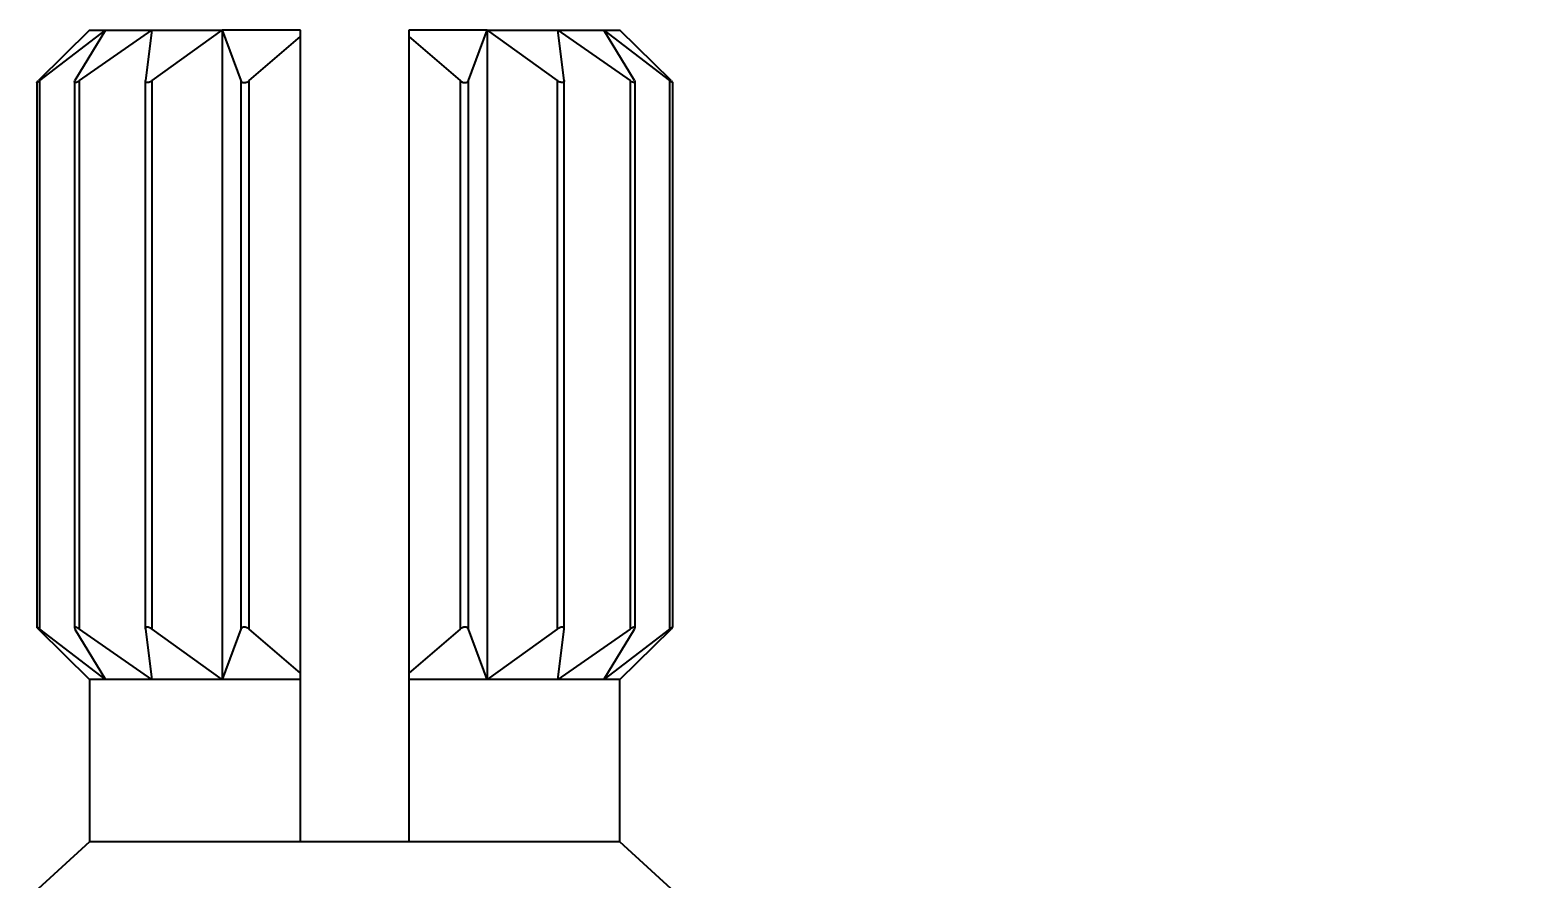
# Model space of a CAD drawing. Header units: millimetres. Extents: x 5 to 292, y 4 to 204.
# Drawn here: x 214.39 to 242.26, y 108.34 to 124.02 of the extents above; entities that cross this region are included whole.
import ezdxf

# ---------------------------------------------------------------- set-up
doc = ezdxf.new("R2010")
doc.units = ezdxf.units.MM
doc.layers.add('LAYER_1', color=179, linetype='Continuous')
doc.styles.add('SLDTEXTSTYLE0', font='TXT', dxfattribs={"width": 0.75})
doc.dimstyles.new('SLDDIMSTYLE2', dxfattribs={"dimtxt": 3.5, "dimasz": 3.302, "dimexe": 0, "dimexo": 0.0625, "dimgap": 0.875, "dimtad": 1, "dimlfac": 0.5, "dimrnd": 1e-09, "dimzin": 12, "dimdsep": 46, "dimtxsty": 'SLDTEXTSTYLE0', "dimsah": 1, "dimcen": 0.09, "dimadec": 0, "dimazin": 3, "dimtfac": 1, "dimtmove": 0, "dimatfit": 0, "dimfxl": 1, "dimfrac": 2, "dimtolj": 1, "dimtzin": 12, "dimarcsym": 0})

# ---------------------------------------------------------------- blocks, each defined once
blk = doc.blocks.new('_D_3')
at = {"layer": 'LAYER_1'}
for p, q in [((255.943, 105.198), (255.943, 111.548)), ((227.39, 105.198), (256.943, 105.198)), ((255.943, 82.223), (255.943, 105.198)), ((238.39, 82.223), (256.943, 82.223)), ((255.943, 82.223), (255.943, 75.873))]:
    blk.add_line(p, q, dxfattribs=at)
for points in [[(255.943, 105.198), (256.451, 108.5), (255.435, 108.5)], [(255.943, 82.223), (255.435, 78.921), (256.451, 78.921)]]:
    blk.add_solid(points, dxfattribs=at)
at = {"layer": 'LAYER_1', "insert": (251.431, 83.517), "char_height": 3.5, "attachment_point": 1, "rotation": 90, "style": 'SLDTEXTSTYLE0'}
blk.add_mtext('11.49mm', dxfattribs=at)

msp = doc.modelspace()

# ---------------------------------------------------------------- linework, layer by layer
at = {"color": 7, "linetype": 'Continuous', "lineweight": 25}
for p, q in [((215.49, 124.023), (214.542, 123.092)), ((214.571, 123.092), (215.786, 124.023)), ((215.786, 124.023), (215.219, 123.092)), ((215.301, 123.092), (216.637, 124.023)), ((215.49, 124.023), (215.786, 124.023)), ((215.786, 124.023), (216.637, 124.023)), ((216.637, 124.023), (216.52, 123.092)), ((216.637, 124.023), (217.94, 124.023)), ((216.645, 123.092), (217.94, 124.023)), ((217.94, 124.023), (218.287, 123.092)), ((219.39, 124.023), (217.94, 124.023)), ((217.94, 124.023), (217.94, 112.023)), ((219.39, 123.904), (219.39, 124.023)), ((221.39, 124.023), (221.39, 123.904)), ((222.84, 124.023), (221.39, 124.023)), ((222.493, 123.092), (222.84, 124.023)), ((222.84, 124.023), (222.84, 112.023)), ((222.84, 124.023), (224.135, 123.092)), ((222.84, 124.023), (224.144, 124.023)), ((224.261, 123.092), (224.144, 124.023)), ((224.144, 124.023), (225.479, 123.092)), ((224.144, 124.023), (224.995, 124.023)), ((225.561, 123.092), (224.995, 124.023)), ((224.995, 124.023), (226.21, 123.092)), ((224.995, 124.023), (225.29, 124.023)), ((226.238, 123.092), (225.29, 124.023)), ((218.441, 123.092), (219.39, 123.904)), ((219.39, 112.141), (219.39, 123.904)), ((221.39, 123.904), (222.339, 123.092)), ((221.39, 123.904), (221.39, 112.141)), ((214.513, 123.055), (214.513, 112.99)), ((214.571, 112.954), (214.571, 123.092)), ((215.21, 123.066), (215.21, 112.98)), ((215.301, 112.954), (215.301, 123.092)), ((216.519, 123.086), (216.519, 112.96)), ((216.645, 112.954), (216.645, 123.092)), ((218.287, 123.092), (218.287, 112.954)), ((218.441, 112.954), (218.441, 123.092)), ((222.339, 123.092), (222.339, 112.954)), ((222.493, 112.954), (222.493, 123.092)), ((224.135, 123.092), (224.135, 112.954)), ((224.261, 112.96), (224.261, 123.086)), ((225.479, 123.092), (225.479, 112.954)), ((225.571, 112.98), (225.571, 123.066)), ((226.21, 123.092), (226.21, 112.954)), ((226.268, 112.99), (226.268, 123.056)), ((214.542, 112.954), (215.49, 112.023)), ((215.786, 112.023), (214.571, 112.954)), ((215.219, 112.954), (215.786, 112.023)), ((216.637, 112.023), (215.301, 112.954)), ((216.52, 112.954), (216.637, 112.023)), ((217.94, 112.023), (216.645, 112.954)), ((218.287, 112.954), (217.94, 112.023)), ((219.39, 112.141), (218.441, 112.954)), ((222.339, 112.954), (221.39, 112.141)), ((222.84, 112.023), (222.493, 112.954)), ((224.135, 112.954), (222.84, 112.023)), ((224.144, 112.023), (224.261, 112.954)), ((225.479, 112.954), (224.144, 112.023)), ((224.995, 112.023), (225.561, 112.954)), ((226.21, 112.954), (224.995, 112.023)), ((225.29, 112.023), (226.238, 112.954)), ((219.39, 112.023), (219.39, 112.141)), ((221.39, 112.141), (221.39, 112.023)), ((215.49, 112.023), (215.49, 109.023)), ((215.786, 112.023), (215.49, 112.023)), ((216.637, 112.023), (215.786, 112.023)), ((217.94, 112.023), (216.637, 112.023)), ((219.39, 112.023), (217.94, 112.023)), ((219.39, 109.023), (219.39, 112.023)), ((222.84, 112.023), (221.39, 112.023)), ((221.39, 112.023), (221.39, 109.023)), ((224.144, 112.023), (222.84, 112.023)), ((224.995, 112.023), (224.144, 112.023)), ((225.29, 112.023), (224.995, 112.023)), ((225.29, 109.023), (225.29, 112.023)), ((215.49, 109.023), (214.39, 108.023)), ((219.39, 109.023), (215.49, 109.023)), ((221.39, 109.023), (219.39, 109.023)), ((225.29, 109.023), (221.39, 109.023)), ((226.39, 108.023), (225.29, 109.023))]:
    msp.add_line(p, q, dxfattribs=at)
for points, knots in [([(214.571, 123.092), (214.561, 123.084), (214.544, 123.071), (214.525, 123.057), (214.514, 123.052), (214.512, 123.055), (214.517, 123.064), (214.528, 123.077), (214.538, 123.088), (214.542, 123.092)], [0, 0, 0, 0, 0.189365, 0.335868, 0.48336, 0.609101, 0.730458, 0.898213, 1, 1, 1, 1]), ([(215.301, 123.092), (215.29, 123.084), (215.271, 123.071), (215.244, 123.057), (215.225, 123.052), (215.213, 123.055), (215.209, 123.064), (215.211, 123.077), (215.217, 123.088), (215.219, 123.092)], [0, 0, 0, 0, 0.189366, 0.3358604, 0.4833605, 0.6090978, 0.7304545, 0.8982109, 1, 1, 1, 1]), ([(216.645, 123.092), (216.634, 123.084), (216.615, 123.071), (216.584, 123.057), (216.558, 123.052), (216.539, 123.055), (216.525, 123.064), (216.519, 123.077), (216.52, 123.088), (216.52, 123.092)], [0, 0, 0, 0, 0.1893651, 0.3358657, 0.4833566, 0.6090998, 0.7304564, 0.8982119, 1, 1, 1, 1]), ([(218.287, 123.092), (218.291, 123.084), (218.298, 123.071), (218.319, 123.057), (218.344, 123.052), (218.372, 123.055), (218.4, 123.064), (218.423, 123.077), (218.436, 123.088), (218.441, 123.092)], [0, 0, 0, 0, 0.189366, 0.335866, 0.483361, 0.609095, 0.730452, 0.898208, 1, 1, 1, 1]), ([(222.339, 123.092), (222.349, 123.084), (222.366, 123.071), (222.397, 123.057), (222.427, 123.052), (222.452, 123.055), (222.473, 123.064), (222.487, 123.077), (222.491, 123.088), (222.493, 123.092)], [0, 0, 0, 0, 0.189362, 0.335853, 0.483365, 0.609105, 0.730457, 0.898212, 1, 1, 1, 1]), ([(224.261, 123.092), (224.261, 123.084), (224.261, 123.071), (224.249, 123.057), (224.23, 123.052), (224.207, 123.055), (224.18, 123.064), (224.156, 123.077), (224.141, 123.088), (224.135, 123.092)], [0, 0, 0, 0, 0.189369, 0.33587, 0.483365, 0.609105, 0.730457, 0.89821, 1, 1, 1, 1]), ([(225.561, 123.092), (225.565, 123.084), (225.572, 123.071), (225.57, 123.057), (225.561, 123.052), (225.545, 123.055), (225.523, 123.064), (225.5, 123.077), (225.485, 123.088), (225.479, 123.092)], [0, 0, 0, 0, 0.189366, 0.335866, 0.483362, 0.609099, 0.730456, 0.89821, 1, 1, 1, 1]), ([(226.238, 123.092), (226.245, 123.084), (226.258, 123.071), (226.268, 123.057), (226.268, 123.052), (226.261, 123.055), (226.246, 123.064), (226.228, 123.077), (226.215, 123.088), (226.21, 123.092)], [0, 0, 0, 0, 0.189365, 0.335864, 0.483358, 0.609099, 0.730459, 0.898216, 1, 1, 1, 1]), ([(214.571, 112.954), (214.561, 112.962), (214.544, 112.975), (214.525, 112.988), (214.514, 112.994), (214.512, 112.991), (214.517, 112.982), (214.528, 112.969), (214.538, 112.958), (214.542, 112.954)], [0, 0, 0, 0, 0.189367, 0.33587, 0.483363, 0.609108, 0.730456, 0.898212, 1, 1, 1, 1]), ([(215.301, 112.954), (215.29, 112.962), (215.271, 112.975), (215.244, 112.988), (215.225, 112.994), (215.213, 112.991), (215.209, 112.982), (215.211, 112.969), (215.217, 112.958), (215.219, 112.954)], [0, 0, 0, 0, 0.1893674, 0.3358628, 0.483364, 0.6091054, 0.7304525, 0.8982101, 1, 1, 1, 1]), ([(216.645, 112.954), (216.634, 112.962), (216.615, 112.975), (216.584, 112.988), (216.558, 112.994), (216.539, 112.991), (216.525, 112.982), (216.519, 112.969), (216.52, 112.958), (216.52, 112.954)], [0, 0, 0, 0, 0.189367, 0.335868, 0.48336, 0.609107, 0.730454, 0.898211, 1, 1, 1, 1]), ([(218.441, 112.954), (218.432, 112.962), (218.415, 112.975), (218.383, 112.988), (218.354, 112.994), (218.329, 112.991), (218.307, 112.982), (218.294, 112.969), (218.289, 112.958), (218.287, 112.954)], [0, 0, 0, 0, 0.1893693, 0.3358679, 0.4833625, 0.609106, 0.7304538, 0.8982099, 1, 1, 1, 1]), ([(222.493, 112.954), (222.489, 112.962), (222.483, 112.975), (222.461, 112.988), (222.436, 112.994), (222.409, 112.991), (222.381, 112.982), (222.357, 112.969), (222.344, 112.958), (222.339, 112.954)], [0, 0, 0, 0, 0.189366, 0.335862, 0.483359, 0.609115, 0.730454, 0.898213, 1, 1, 1, 1]), ([(224.261, 112.954), (224.261, 112.962), (224.261, 112.975), (224.249, 112.988), (224.23, 112.994), (224.207, 112.991), (224.18, 112.982), (224.156, 112.969), (224.141, 112.958), (224.135, 112.954)], [0, 0, 0, 0, 0.1893704, 0.3358721, 0.4833685, 0.609113, 0.7304552, 0.8982092, 1, 1, 1, 1]), ([(225.561, 112.954), (225.565, 112.962), (225.572, 112.975), (225.57, 112.988), (225.561, 112.994), (225.545, 112.991), (225.523, 112.982), (225.5, 112.969), (225.485, 112.958), (225.479, 112.954)], [0, 0, 0, 0, 0.189368, 0.335869, 0.483366, 0.609107, 0.730454, 0.89821, 1, 1, 1, 1]), ([(226.238, 112.954), (226.245, 112.962), (226.258, 112.975), (226.268, 112.988), (226.268, 112.994), (226.261, 112.991), (226.246, 112.982), (226.228, 112.969), (226.215, 112.958), (226.21, 112.954)], [0, 0, 0, 0, 0.189366, 0.335866, 0.483362, 0.609107, 0.730457, 0.898215, 1, 1, 1, 1])]:
    msp.add_open_spline(points, degree=3, knots=knots, dxfattribs=at)

# ---------------------------------------------------------------- dimensions: what is measured, and where the dimension line sits
at = {"layer": 'LAYER_1'}
dim = msp.add_linear_dim(base=(255.943, 105.198), p1=(237.39, 82.223), p2=(226.39, 105.198), angle=90, dimstyle='SLDDIMSTYLE2', dxfattribs=at)
dim.commit()
dim.dimension.update_dxf_attribs({"geometry": '_D_3', "text_midpoint": (255.943, 93.71), "dimtype": 160})

doc.saveas('drawing.dxf')
